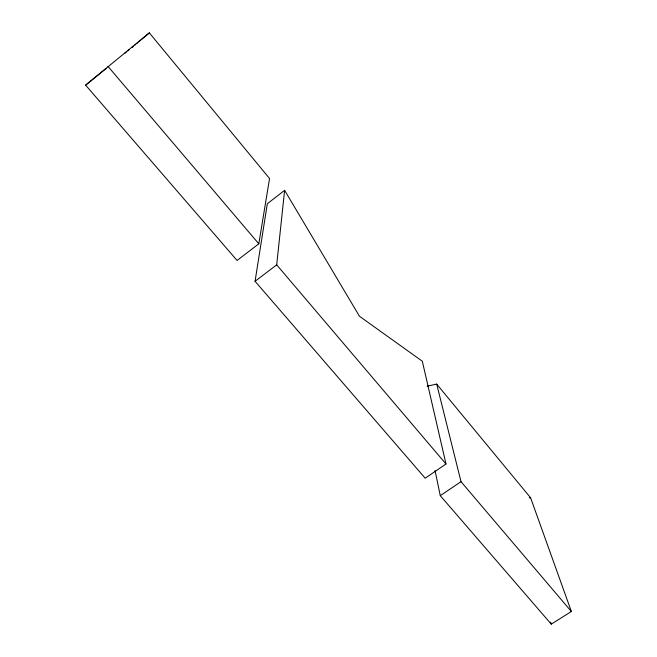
<?xml version="1.0" encoding="UTF-8"?>
<svg xmlns="http://www.w3.org/2000/svg" width="657" height="657" viewBox="0 0 657 657"><rect width="100%" height="100%" fill="white"/><g stroke="black" fill="none" stroke-linecap="round" stroke-linejoin="round"><path stroke-width="0.99" d="M445.996 464.006L276.696 264.853L284.612 190.333L267.325 203.744L255.064 281.278L425.186 478.206L445.996 464.006L422.311 361.227L359.461 316.247L284.612 190.333M258.809 243.813L269.551 178.515L149.32 32.85L85.632 85.147L237.095 260.476L258.809 243.813L107.945 66.341M134.964 45.054L135.843 44.306M136.722 43.559L137.6 42.812M138.487 42.056L140.261 40.545M141.156 39.79L144.754 36.726M145.665 35.954L149.32 32.85M85.632 85.147L106.319 68.328M124.616 53.455L126.21 52.166M127.803 50.876L129.396 49.579M131.786 47.641L133.371 46.343M255.064 281.278L276.696 264.853M436.7 384.099L530.585 497.751L571.368 611.503L551.264 624.15L440.28 495.674L461.009 481.671L436.7 384.099L427.181 386.185M529.328 497.858L530.585 497.751M461.009 481.671L571.368 611.503M550.632 622.204L551.264 624.15M435.041 470.576L440.28 495.674"/></g></svg>
